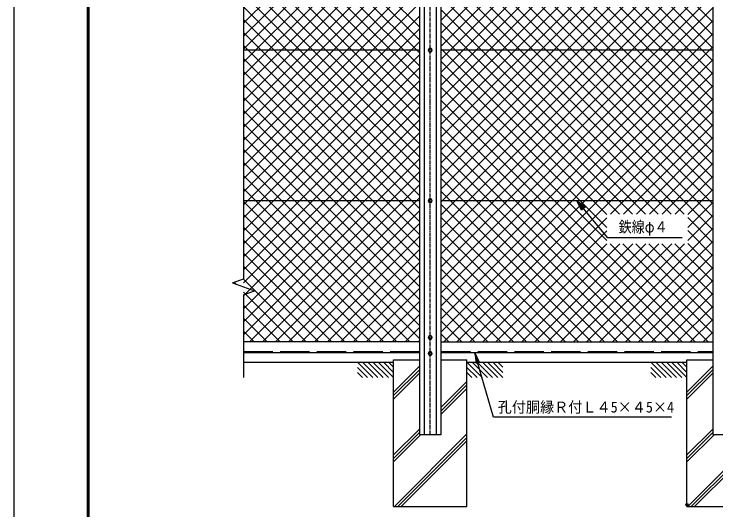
# Model space of a CAD drawing. Units: millimetres, scale not verified. Extents: x -4455 to 4455, y -3150 to 3150.
# Drawn here: x -4455 to -1584, y -903 to 1124 of the extents above; entities that cross this region are included whole.
import ezdxf
from ezdxf.enums import TextEntityAlignment as Align

# ---------------------------------------------------------------- set-up
doc = ezdxf.new("R2010")
doc.units = ezdxf.units.MM
doc.header["$LTSCALE"] = 20
doc.header["$PDMODE"] = 32
doc.header["$PDSIZE"] = 10
doc.linetypes.add('DASHED', pattern=[7.5, 6, -1.5])
doc.linetypes.add('USER1', pattern=[1.125, 0.75, -0.125, 0.125, -0.125])
for name, color, linetype, lineweight in [('0-0_1', 7, 'Continuous', 25), ('0-1_2', 7, 'Continuous', 25), ('0-2_0', 4, 'Continuous', 25), ('0-6_EXTCNT-L', 1, 'Continuous', 25), ('0-7_WAKU', 7, 'Continuous', 25)]:
    doc.layers.add(name, color=color, linetype=linetype, lineweight=lineweight)
doc.layers.add('0-5_DEFPOINTS', color=7, linetype='Continuous')
doc.styles.add('ＭＳ ゴシック', font='')
doc.styles.get('ＭＳ ゴシック').set_extended_font_data('MS Gothic')

# ---------------------------------------------------------------- blocks, each defined once
blk = doc.blocks.new('C0')
at = {"layer": '0-0_1', "color": 4}
blk.add_line((16191.2, 85560.1), (16343, 85408.3), dxfattribs=at)
blk = doc.blocks.new('X33')
at = {"layer": '0-2_0'}
for p, q in [((62098.6, 78969.2), (39878.6, 101189.2)), ((62098.6, 77908.6), (39878.6, 100128.6)), ((62098.6, 76847.9), (39878.6, 99067.9)), ((39878.6, 75941), (62098.6, 98161)), ((62098.6, 75787.3), (39878.6, 98007.2)), ((39878.6, 74880.4), (62098.6, 97100.4)), ((62098.6, 74726.6), (39878.6, 96946.6)), ((39878.6, 73819.7), (62098.6, 96039.7)), ((62098.6, 73665.9), (39878.6, 95885.9)), ((39878.6, 72759), (62098.6, 94979)), ((62098.6, 72605.3), (39878.6, 94825.3)), ((23718.6, 79933.6), (38098.6, 94313.6)), ((39878.6, 77001.7), (57493.3, 94616.5)), ((39878.6, 78062.3), (56432.7, 94616.5)), ((39878.6, 79123), (55372, 94616.5)), ((39878.6, 80183.7), (54311.4, 94616.5)), ((62098.6, 80029.9), (47512, 94616.5)), ((38098.6, 79634.7), (23718.6, 94014.7)), ((39878.6, 71698.4), (62098.6, 93918.4)), ((62098.6, 71544.6), (39878.6, 93764.6)), ((23718.6, 78872.9), (38098.6, 93252.9)), ((38098.6, 78574.1), (23718.6, 92954)), ((39878.6, 70637.7), (62098.6, 92857.7)), ((62098.6, 70484), (39878.6, 92703.9)), ((23718.6, 77812.3), (38098.6, 92192.2)), ((38098.6, 77513.4), (23718.6, 91893.4)), ((39878.6, 69577.1), (62098.6, 91797.1)), ((62098.6, 69423.3), (39878.6, 91643.3)), ((23718.6, 76751.6), (38098.6, 91131.6)), ((38098.6, 76452.7), (23718.6, 90832.7)), ((39878.6, 68516.4), (62098.6, 90736.4)), ((62098.6, 68362.6), (39878.6, 90582.6)), ((23718.6, 75690.9), (38098.6, 90070.9)), ((38098.6, 75392.1), (23718.6, 89772)), ((39878.6, 67455.7), (62098.6, 89675.7)), ((23718.6, 74630.3), (38098.6, 89010.3)), ((62098.6, 67302), (39878.6, 89522)), ((38098.6, 74331.4), (23718.6, 88711.4)), ((39878.6, 66395.1), (62098.6, 88615.1)), ((62098.6, 66241.3), (39878.6, 88461.3)), ((23718.6, 73569.6), (38098.6, 87949.6)), ((38098.6, 73270.8), (23718.6, 87650.7)), ((39878.6, 65334.4), (62098.6, 87554.4)), ((62098.6, 65180.7), (39878.6, 87400.6)), ((23718.6, 72509), (38098.6, 86888.9)), ((38098.6, 72210.1), (23718.6, 86590.1)), ((39878.6, 64273.8), (62098.6, 86493.7)), ((62098.6, 64120), (39878.6, 86340)), ((23718.6, 71448.3), (38098.6, 85828.3)), ((38098.6, 71149.4), (23718.6, 85529.4)), ((39878.6, 63213.1), (62098.6, 85433.1)), ((62098.6, 63059.3), (39878.6, 85279.3)), ((23718.6, 70387.6), (38098.6, 84767.6)), ((38098.6, 70088.8), (23718.6, 84468.7)), ((39878.6, 62152.4), (62098.6, 84372.4)), ((59763.6, 64333.7), (39878.6, 84218.7)), ((23718.6, 69327), (38098.6, 83707)), ((38098.6, 69028.1), (23718.6, 83408.1)), ((39878.6, 61091.8), (62098.6, 83311.8)), ((58702.9, 64333.7), (39878.6, 83158)), ((23718.6, 68266.3), (38098.6, 82646.3)), ((38098.6, 67967.5), (23718.6, 82347.4)), ((39878.6, 60031.1), (62098.6, 82251.1)), ((23718.6, 67205.7), (38098.6, 81585.6)), ((57642.2, 64333.7), (39878.6, 82097.3)), ((38098.6, 66906.8), (23718.6, 81286.8)), ((39878.6, 58970.5), (62098.6, 81190.4)), ((56581.6, 64333.7), (39878.6, 81036.7)), ((23718.6, 66145), (38098.6, 80525)), ((38098.6, 65846.1), (23718.6, 80226.1)), ((39878.6, 57909.8), (62098.6, 80129.8)), ((55520.9, 64333.7), (39878.6, 79976)), ((23718.6, 65084.3), (38098.6, 79464.3)), ((38098.6, 64785.5), (23718.6, 79165.4)), ((39878.6, 56849.1), (62098.6, 79069.1)), ((54460.3, 64333.7), (39878.6, 78915.4)), ((23718.6, 64023.7), (38098.6, 78403.7)), ((38098.6, 63724.8), (23718.6, 78104.8)), ((39878.6, 55788.5), (62098.6, 78008.5)), ((53423.7, 64309.6), (39878.6, 77854.7)), ((23718.6, 62963), (38098.6, 77343)), ((38098.6, 62664.2), (23718.6, 77044.1)), ((39878.6, 54727.8), (62098.6, 76947.8)), ((53423.7, 63249), (39878.6, 76794)), ((23718.6, 61902.4), (38098.6, 76282.3)), ((38098.6, 61603.5), (23718.6, 75983.5)), ((40104.8, 53893.4), (62098.6, 75887.1)), ((23718.6, 60841.7), (38098.6, 75221.7)), ((53423.7, 62188.3), (39878.6, 75733.4)), ((38098.6, 60542.8), (23718.6, 74922.8)), ((60657.9, 53893.4), (39878.6, 74672.7)), ((41165.5, 53893.4), (62098.6, 74826.5)), ((23718.6, 59781), (38098.6, 74161)), ((38098.6, 59482.2), (23718.6, 73862.1)), ((59597.2, 53893.4), (39878.6, 73612.1)), ((42226.1, 53893.4), (62098.6, 73765.8)), ((23718.6, 58720.4), (38098.6, 73100.4)), ((38098.6, 58421.5), (23718.6, 72801.5)), ((58536.6, 53893.4), (39878.6, 72551.4)), ((53727.1, 64333.7), (62098.6, 72705.2)), ((23718.6, 57659.7), (38098.6, 72039.7)), ((38098.6, 57360.9), (23718.6, 71740.8)), ((57475.9, 53893.4), (39878.6, 71490.7)), ((54787.7, 64333.7), (62098.6, 71644.5)), ((23718.6, 56599.1), (38098.6, 70979)), ((38098.6, 56300.2), (23718.6, 70680.2)), ((56415.3, 53893.4), (39878.6, 70430.1)), ((55848.4, 64333.7), (62098.6, 70583.8)), ((23718.6, 55538.4), (38098.6, 69918.4)), ((38098.6, 55239.5), (23718.6, 69619.5)), ((56909, 64333.7), (62098.6, 69523.2)), ((55354.6, 53893.4), (39878.6, 69369.4)), ((23718.6, 54477.7), (38098.6, 68857.7)), ((38098.6, 54178.9), (23718.6, 68558.8)), ((57969.7, 64333.7), (62098.6, 68462.5)), ((24234.9, 53933.4), (38098.6, 67797.1)), ((54293.9, 53893.4), (39878.6, 68308.8)), ((37283.4, 53933.4), (23718.6, 67498.2)), ((53233.3, 53893.4), (39878.6, 67248.1)), ((59030.4, 64333.7), (62098.6, 67401.9)), ((25295.6, 53933.4), (38098.6, 66736.4)), ((36222.7, 53933.4), (23718.6, 66437.5)), ((52172.6, 53893.4), (39878.6, 66187.4)), ((60048.1, 64290.7), (62098.6, 66341.2)), ((26356.2, 53933.4), (38098.6, 65675.7)), ((35162.1, 53933.4), (23718.6, 65376.9)), ((51112, 53893.4), (39878.6, 65126.8)), ((60048.1, 63230), (62098.6, 65280.5)), ((34101.4, 53933.4), (23718.6, 64316.2)), ((27416.9, 53933.4), (38098.6, 64615.1)), ((50051.3, 53893.4), (39878.6, 64066.1)), ((43286.8, 53893.4), (53423.7, 64030.3)), ((60048.1, 62169.4), (62098.6, 64219.9)), ((62098.6, 61998.7), (60048.1, 64049.2)), ((33040.7, 53933.4), (23718.6, 63255.5)), ((28477.6, 53933.4), (38098.6, 63554.4)), ((48990.6, 53893.4), (39878.6, 63005.5)), ((44347.5, 53893.4), (53423.7, 62969.6)), ((52832.7, 53893.4), (62098.6, 63159.2)), ((62098.6, 60938), (60048.1, 62988.5)), ((31980.1, 53933.4), (23718.6, 62194.9)), ((29538.2, 53933.4), (38098.6, 62493.7)), ((53893.4, 53893.4), (62098.6, 62098.6)), ((47930, 53893.4), (39878.6, 61944.8)), ((45408.1, 53893.4), (53434, 61919.3)), ((46468.8, 53893.4), (54494.7, 61919.3)), ((47529.4, 53893.4), (55555.4, 61919.3)), ((48590.1, 53893.4), (56616, 61919.3)), ((49650.8, 53893.4), (57676.7, 61919.3)), ((50711.4, 53893.4), (58737.3, 61919.3)), ((51772.1, 53893.4), (59798, 61919.3)), ((61718.6, 53893.4), (53692.6, 61919.3)), ((62098.6, 54574.1), (54753.3, 61919.3)), ((62098.6, 55634.7), (55814, 61919.3)), ((62098.6, 56695.4), (56874.6, 61919.3)), ((62098.6, 57756), (57935.3, 61919.3)), ((62098.6, 58816.7), (58995.9, 61919.3)), ((62098.6, 59877.4), (60048.1, 61927.9)), ((30919.4, 53933.4), (23718.6, 61134.2)), ((30598.9, 53933.4), (38098.6, 61433.1)), ((46869.3, 53893.4), (39878.6, 60884.1)), ((54954.1, 53893.4), (62098.6, 61037.9)), ((31659.5, 53933.4), (38098.6, 60372.4)), ((29858.8, 53933.4), (23718.6, 60073.6)), ((45808.7, 53893.4), (39878.6, 59823.5)), ((56014.7, 53893.4), (62098.6, 59977.2)), ((32720.2, 53933.4), (38098.6, 59311.8)), ((28798.1, 53933.4), (23718.6, 59012.9)), ((44748, 53893.4), (39878.6, 58762.8)), ((57075.4, 53893.4), (62098.6, 58916.6)), ((33780.9, 53933.4), (38098.6, 58251.1)), ((27737.4, 53933.4), (23718.6, 57952.2)), ((43687.3, 53893.4), (39878.6, 57702.2)), ((58136, 53893.4), (62098.6, 57855.9)), ((26676.8, 53933.4), (23718.6, 56891.6)), ((34841.5, 53933.4), (38098.6, 57190.4)), ((42626.7, 53893.4), (39878.6, 56641.5)), ((59196.7, 53893.4), (62098.6, 56795.3)), ((25616.1, 53933.4), (23718.6, 55830.9)), ((35902.2, 53933.4), (38098.6, 56129.8)), ((60257.4, 53893.4), (62098.6, 55734.6)), ((41566, 53893.4), (39878.6, 55580.8)), ((24555.5, 53933.4), (23718.6, 54770.3)), ((36962.8, 53933.4), (38098.6, 55069.1)), ((61318, 53893.4), (62098.6, 54673.9)), ((38023.5, 53933.4), (38098.6, 54008.5)), ((40505.4, 53893.4), (39878.6, 54520.2))]:
    blk.add_line(p, q, dxfattribs=at)
blk = doc.blocks.new('DARROWS')
at = {"layer": '0-2_0', "color": 2}
blk.add_line((0, 0), (-19.982, 0), dxfattribs=at)
blk.add_lwpolyline([(-20, -3.333), (0, 0), (-20, 3.333)], dxfattribs=at)

msp = doc.modelspace()

# ---------------------------------------------------------------- linework, layer by layer
at = {"layer": '0-0_1', "color": 4, "linetype": 'USER1'}
msp.add_line((-2752.61, -593.83), (-2752.61, 2258.48), dxfattribs=at)
at = {"layer": '0-0_1'}
for p, q in [((-2797.12, 2226.17), (-2797.12, -593.83)), ((-2777.62, 2226.17), (-2777.62, -593.83)), ((-2727.62, -593.83), (-2727.62, 2226.17)), ((-2708.11, -593.83), (-2708.11, 2226.17)), ((-1597.12, 2226.17), (-1597.12, -593.83)), ((-2797.12, 976.17), (-3516.11, 976.17)), ((-1597.12, 976.17), (-2708.11, 976.17)), ((-2797.12, 361.17), (-3516.11, 361.17)), ((-1597.12, 361.17), (-2708.11, 361.17)), ((-3516.11, -213.83), (-2797.12, -213.83)), ((-2708.11, -215.83), (-1597.12, -215.83)), ((-3516.11, -258.83), (-2797.12, -258.83)), ((-2708.11, -258.83), (-1597.12, -258.83)), ((-3516.12, -298.83), (-2902.92, -298.83)), ((-3052.92, -298.83), (-2902.92, -298.83)), ((-2902.92, -888.83), (-2902.92, -288.83)), ((-2902.92, -288.83), (-2797.12, -288.83)), ((-2708.11, -288.83), (-2602.92, -288.83)), ((-2602.92, -888.83), (-2602.92, -288.83)), ((-2602.92, -298.83), (-1702.92, -298.83)), ((-2602.92, -298.83), (-2477.92, -298.83)), ((-1852.92, -298.83), (-1702.92, -298.83)), ((-1702.92, -888.83), (-1702.92, -288.83)), ((-1702.92, -288.83), (-1597.12, -288.83)), ((-2797.12, -593.83), (-2708.11, -593.83)), ((-1597.12, -593.83), (-1508.11, -593.83)), ((-2902.92, -888.83), (-2602.92, -888.83)), ((-1702.92, -888.83), (-1402.92, -888.83))]:
    msp.add_line(p, q, dxfattribs=at)
at = {"layer": '0-0_1', "color": 4}
for p, q in [((-3516.12, 2196.53), (-3516.12, 41.47)), ((-3561.12, 25.09), (-3516.12, 41.47)), ((-3561.12, 25.09), (-3471.12, -7.67)), ((-3516.12, -24.05), (-3471.12, -7.67)), ((-3516.12, -24.05), (-3516.12, -247.52)), ((-3516.12, -247.52), (-3516.12, -361.7)), ((-3050.64, -298.83), (-2987.77, -361.7)), ((-3029.43, -298.83), (-2966.56, -361.7)), ((-3008.21, -298.83), (-2945.34, -361.7)), ((-2987, -298.83), (-2924.13, -361.7)), ((-2965.79, -298.83), (-2902.92, -361.7)), ((-2944.57, -298.83), (-2902.92, -340.49)), ((-2923.36, -298.83), (-2902.92, -319.28)), ((-2923.36, -298.83), (-2902.92, -319.28)), ((-2797.12, -315.52), (-2902.92, -421.33)), ((-2602.92, -298.83), (-2540.05, -361.7)), ((-2581.71, -298.83), (-2518.84, -361.7)), ((-2560.5, -298.83), (-2497.62, -361.7)), ((-2539.28, -298.83), (-2476.41, -361.7)), ((-2518.07, -298.83), (-2455.2, -361.7)), ((-2496.86, -298.83), (-2455.2, -340.49)), ((-2475.64, -298.83), (-2455.2, -319.28)), ((-1850.64, -298.83), (-1787.77, -361.7)), ((-1829.43, -298.83), (-1766.56, -361.7)), ((-1808.21, -298.83), (-1745.34, -361.7)), ((-1787, -298.83), (-1724.13, -361.7)), ((-1765.79, -298.83), (-1702.92, -361.7)), ((-1744.57, -298.83), (-1702.92, -340.49)), ((-1723.36, -298.83), (-1702.92, -319.28)), ((-1597.12, -315.52), (-1702.92, -421.33)), ((-3050.64, -320.05), (-3008.98, -361.7)), ((-3050.64, -341.26), (-3030.19, -361.7)), ((-2797.12, -329.66), (-2902.92, -435.47)), ((-2797.12, -343.81), (-2902.92, -449.62)), ((-2602.92, -320.05), (-2561.26, -361.7)), ((-2602.92, -320.05), (-2561.26, -361.7)), ((-2602.92, -341.26), (-2582.48, -361.7)), ((-2602.92, -341.26), (-2582.48, -361.7)), ((-1850.64, -320.05), (-1808.98, -361.7)), ((-1850.64, -341.26), (-1830.19, -361.7)), ((-1597.12, -329.66), (-1702.92, -435.47)), ((-1597.12, -343.81), (-1702.92, -449.62)), ((-2708.11, -483.02), (-2602.92, -377.83)), ((-2708.11, -497.17), (-2602.92, -391.97)), ((-2708.11, -511.31), (-2602.92, -406.12)), ((-2902.92, -677.83), (-2797.12, -572.03)), ((-1702.92, -677.83), (-1597.12, -572.03)), ((-2902.92, -691.98), (-2797.12, -586.17)), ((-2902.92, -706.12), (-2790.64, -593.83)), ((-2899.56, -888.83), (-2602.92, -592.19)), ((-1702.92, -691.98), (-1597.12, -586.17)), ((-1702.92, -706.12), (-1590.64, -593.83)), ((-1699.56, -888.83), (-1402.92, -592.19)), ((-2885.42, -888.83), (-2602.92, -606.33)), ((-2871.28, -888.83), (-2602.92, -620.47)), ((-1685.42, -888.83), (-1402.92, -606.33)), ((-1671.28, -888.83), (-1402.92, -620.47))]:
    msp.add_line(p, q, dxfattribs=at)
at = {"layer": '0-0_1', "linetype": 'DASHED'}
for p, q in [((-3516.11, -254.83), (-2797.12, -254.83)), ((-2708.11, -254.83), (-1597.12, -254.83))]:
    msp.add_line(p, q, dxfattribs=at)
at = {"layer": '0-0_1', "color": 4}
msp.add_lwpolyline([(-2134.05, 322.06), (-2152.61, 361.17), (-2117.83, 335.4)], close=True, dxfattribs=at)
for points in [[(-2152.61, 361.17), (-2029.26, 211.17), (-1722.76, 211.17)], [(-2129.99, 325.39), (-2139.28, 344.95), (-2121.88, 332.06)]]:
    msp.add_lwpolyline(points, dxfattribs=at)
at = {"layer": '0-1_2'}
for p, q in [((-2756.61, 983.1), (-2760.61, 976.17)), ((-2748.61, 983.1), (-2756.61, 983.1)), ((-2744.61, 976.17), (-2748.61, 983.1)), ((-2748.61, 969.24), (-2744.61, 976.17)), ((-2756.61, 368.1), (-2760.61, 361.17)), ((-2760.61, 361.17), (-2756.61, 354.24)), ((-2748.61, 368.1), (-2756.61, 368.1)), ((-2756.61, 354.24), (-2748.61, 354.24)), ((-2756.61, -190.56), (-2760.61, -197.49)), ((-2760.61, -197.49), (-2756.61, -204.42)), ((-2748.61, -190.56), (-2756.61, -190.56)), ((-2756.61, -204.42), (-2748.61, -204.42)), ((-2756.61, -256.56), (-2760.61, -263.49)), ((-2748.61, -256.56), (-2756.61, -256.56)), ((-2760.61, -263.49), (-2756.61, -270.42)), ((-2756.61, -270.42), (-2748.61, -270.42))]:
    msp.add_line(p, q, dxfattribs=at)
for points in [[(-2760.61, 976.17), (-2756.61, 969.24), (-2748.61, 969.24)], [(-2748.61, 354.24), (-2744.61, 361.17), (-2748.61, 368.1)], [(-2748.61, -204.42), (-2744.62, -197.49), (-2748.61, -190.56)], [(-2748.61, -270.42), (-2744.61, -263.49), (-2748.61, -256.56)]]:
    msp.add_lwpolyline(points, dxfattribs=at)
for centre in [(-2752.61, 976.17), (-2752.61, 361.17), (-2752.61, -197.49), (-2752.61, -263.49)]:
    msp.add_circle(centre, 6.93, dxfattribs=at)
at = {"layer": '0-5_DEFPOINTS'}
msp.add_point((-1702.92, -880.59), dxfattribs=at)
at = {"layer": '0-6_EXTCNT-L', "color": 4}
msp.add_lwpolyline([(-1765.6, -523.67), (-2493.43, -523.67), (-2569.98, -261.71)], dxfattribs=at)
at = {"layer": '0-7_WAKU', "color": 3}
msp.add_lwpolyline([(-4455.05, 3150.01), (4454.95, 3150.01), (4454.95, -3149.99), (-4455.05, -3149.99)], close=True, dxfattribs=at)
at = {"layer": '0-7_WAKU'}
for points in [[(-4155.05, 2962.51), (4154.95, 2962.51), (4154.95, -2962.49), (-4155.05, -2962.49)], [(-4153.17, 2960.64), (4153.08, 2960.64), (4153.08, -2960.61), (-4153.17, -2960.61)], [(-4151.3, 2958.76), (4151.2, 2958.76), (4151.2, -2958.74), (-4151.3, -2958.74)], [(-4149.42, 2956.89), (4149.33, 2956.89), (4149.33, -2956.86), (-4149.42, -2956.86)], [(-4147.55, 2955.01), (4147.45, 2955.01), (4147.45, -2954.99), (-4147.55, -2954.99)]]:
    msp.add_lwpolyline(points, close=True, dxfattribs=at)

# ---------------------------------------------------------------- block references
at = {"layer": '0-2_0', "xscale": 0.05, "yscale": 0.05}
msp.add_blockref('C0', (-4364.04, -4250.5), dxfattribs=at)
at = {"layer": '0-6_EXTCNT-L', "xscale": 0.05, "yscale": 0.05}
msp.add_blockref('X33', (-4702.04, -2910.5), dxfattribs=at)
at = {"layer": '0-6_EXTCNT-L', "xscale": 2.25, "yscale": 2.25, "rotation": 106.28991}
msp.add_blockref('DARROWS', (-2570.82, -258.83), dxfattribs=at)

# ---------------------------------------------------------------- texts
at = {"layer": '0-0_1', "color": 4, "style": 'ＭＳ ゴシック'}
for s, height, width, p in [('鉄線φ４', 45.89, 0.85, (-1982.01, 217.34)), ('孔付胴縁Ｒ付Ｌ４5×４5×4', 44.57, 0.95, (-2476.91, -517.9))]:
    msp.add_text(s, height=height, dxfattribs=dict(at, width=width)).set_placement(p, align=Align.BOTTOM_LEFT)

doc.saveas('drawing.dxf')
